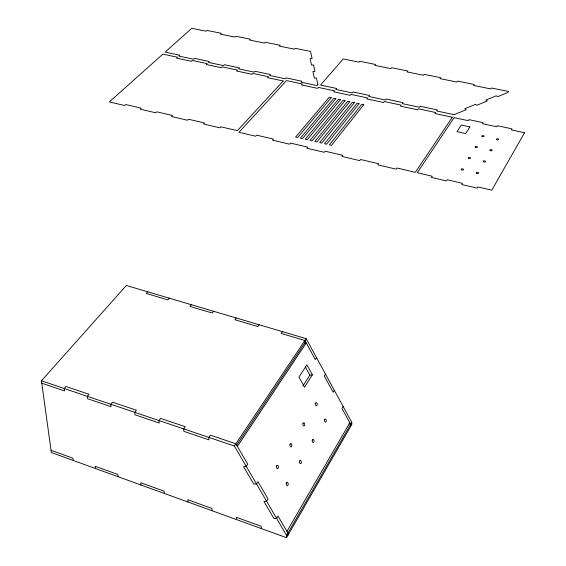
<?xml version="1.0" encoding="UTF-8"?>
<svg xmlns="http://www.w3.org/2000/svg" width="566" height="566" viewBox="0 0 566 566"><rect width="100%" height="100%" fill="white"/><g stroke="black" fill="none" stroke-linecap="round" stroke-linejoin="round"><path stroke-width="0.85" d="M286.552 537.7L286.559 535.415L351.804 422.363L306.156 338.652L126.338 285.476L41.452 380.798L51.343 452.545L286.552 537.7L351.719 424.585L351.804 422.363M287.91 535.337L287.917 533.059L278.019 516.079L276.632 518.421L273.965 518.59L263.94 501.448L266.607 501.25L268.022 498.929L257.919 481.602L256.476 483.902L253.809 484.128L243.571 466.625L246.238 466.37L247.71 464.092L235.852 443.765L210.361 435.169L208.819 437.384L208.925 439.853L183.858 431.356L183.717 428.894L185.287 426.714L160.638 418.401L159.025 420.545L159.202 423L134.949 414.779L134.736 412.338L136.385 410.23L112.528 402.185L110.844 404.258L111.092 406.692L87.617 398.74L87.341 396.313L89.053 394.269L65.953 386.479L64.213 388.495L64.517 390.915L41.785 383.21M282.484 331.648L281.217 333.473L304.925 340.499L304.89 342.89L236.411 445.506M350.595 426.538L350.679 424.316L341.963 408.355L343.116 406.423M286.934 531.368L349.816 422.724M334.336 390.328L333.169 392.238L324.29 375.973L325.478 374.076M312.39 374.812L304.522 387.094L298.968 377.055L306.921 364.858L312.39 374.812L309.857 375.18L302.902 386.005M316.528 357.677L315.319 359.544L304.925 340.499M237.387 446.397L306.27 342.968L304.593 343.244M286.559 535.415L234.352 446.015L306.156 338.652M259.164 324.757L257.863 326.554L234.862 319.733L236.199 317.965M213.573 311.272L212.208 313.019L189.886 306.404L191.28 304.678M169.312 298.183L167.897 299.881L146.226 293.457L147.669 291.787M349.003 423.785L350.679 424.316M41.452 380.798L234.352 446.015M51.039 450.317L72.957 458.241L73.24 460.469M305.23 366.768L309.857 375.18M95.477 468.521L95.222 466.285L117.834 474.457L118.053 476.692M140.991 484.998L140.8 482.748L164.126 491.182L164.289 493.439M187.962 502.007L187.834 499.743L211.917 508.445L212.017 510.716M236.461 519.567L236.39 517.289L261.273 526.281L261.301 528.559M524.548 132.727L491.776 190.19L477.831 186.929L477.124 188.131L461.75 184.53L462.479 183.334L447.267 179.776L446.524 180.964L431.433 177.427L432.198 176.252L417.269 172.757L454.13 117.636L468.259 120.664L468.924 119.638L483.159 122.681L482.508 123.721L496.884 126.798L497.514 125.758L512.004 128.857L511.388 129.911L524.548 132.727M508.579 91.48L507.985 92.435L497.733 96.659L496.212 95.817L485.854 100.083L487.376 100.932L476.912 105.248L475.398 104.385L464.827 108.736L466.334 109.606L454.059 114.672L436.641 110.95L437.334 109.953L420.113 106.281L419.399 107.271L402.348 103.628L403.077 102.651L386.217 99.057L385.474 100.026L368.77 96.461L369.534 95.498L353.028 91.982L352.25 92.937L335.893 89.442L336.692 88.501L320.519 85.056L343.244 58.942L358.978 62.14L359.714 61.262L375.591 64.489L374.869 65.373L390.915 68.635L391.63 67.743L407.824 71.026L407.131 71.932L423.51 75.264L424.189 74.351L440.723 77.705L440.058 78.624L456.776 82.02L457.427 81.094L474.301 84.518L473.671 85.459L490.736 88.926L491.352 87.978L508.579 91.48M469.907 126.911L465.634 133.569L457.017 131.68L461.347 125.058L469.907 126.911M452.305 117.24L415.345 172.305L396.893 167.989L396.094 169.142L377.833 164.862L378.654 163.723L360.627 159.506L359.785 160.631L341.942 156.449L342.798 155.332L325.174 151.214L324.297 152.311L306.843 148.221L307.741 147.132L290.507 143.099L289.594 144.181L272.529 140.177L273.456 139.109L256.596 135.168L255.648 136.222L238.958 132.31L286.509 80.598L302.385 83.994L301.558 84.921L317.611 88.367L318.432 87.426L334.64 90.9L333.834 91.848L350.227 95.357L351.019 94.402L367.567 97.946L366.796 98.909L383.536 102.503L384.286 101.526L401.188 105.142L400.452 106.125L417.552 109.79L418.274 108.799L435.537 112.493L434.837 113.497L452.305 117.24M363.74 104.724L331.492 145.342L329.405 144.854L361.731 104.286L363.74 104.724M359.056 103.712L326.617 144.21L324.537 143.729L357.054 103.274L359.056 103.712M354.38 102.701L321.757 143.085L319.677 142.604L352.385 102.262L354.38 102.701M349.724 101.689L316.91 141.96L314.838 141.486L347.729 101.257L349.724 101.689M345.076 100.684L312.078 140.842L310.019 140.368L343.095 100.253L345.076 100.684M340.449 99.68L307.267 139.731L305.208 139.25L338.468 99.255L340.449 99.68M335.829 98.682L302.463 138.613L300.412 138.139L333.855 98.258L335.829 98.682M331.23 97.685L297.681 137.51L295.629 137.036L329.256 97.26L331.23 97.685M317.887 84.659L317.073 85.593L301.077 82.176L301.904 81.256L286.092 77.882L285.25 78.794L269.579 75.448L270.435 74.542L254.933 71.238L254.063 72.137L238.703 68.861L239.595 67.97L224.405 64.729L223.506 65.614L208.451 62.402L209.363 61.524L194.478 58.355L193.551 59.218L178.792 56.062L179.733 55.206L165.131 52.1L191.775 28.3L206.024 31.201L206.901 30.401L221.278 33.316L220.415 34.123L234.94 37.08L235.796 36.266L250.448 39.238L249.613 40.059L264.421 43.073L265.249 42.245L280.191 45.273L279.378 46.115L294.476 49.185L295.275 48.336L310.515 51.435L312.099 58.581L310.09 58.673L311.484 65.019L313.507 64.927L314.944 71.394L312.899 71.479L314.342 78.058L316.401 77.967L317.887 84.659M283.219 80.995L237.352 130.661L220.889 126.812L219.905 127.845L203.597 124.025L204.595 122.999L188.478 119.228L187.466 120.24L171.512 116.504L172.538 115.499L156.761 111.806L155.721 112.804L140.099 109.139L141.153 108.156L125.709 104.54L124.64 105.517L109.344 101.93L162.859 54.131L177.483 57.258L176.542 58.121L191.329 61.291L192.256 60.421L207.177 63.618L206.257 64.496L221.341 67.729L222.247 66.845L237.472 70.099L236.581 70.991L251.969 74.295L252.846 73.389L268.376 76.714L267.513 77.627L283.219 80.995M475.419 147.302A1.153 0.594 4.9 0 0 477.364 147.188A1.153 0.594 4.9 0 0 476.006 146.353A1.153 0.594 4.9 0 0 475.419 147.302M496.722 139.668A1.153 0.58 5.3 0 0 498.653 139.561A1.153 0.58 5.3 0 0 497.281 138.734A1.153 0.58 5.3 0 0 496.722 139.668M468.535 158.409A1.174 0.608 4.9 0 0 470.509 158.296A1.174 0.608 4.9 0 0 469.136 157.433A1.174 0.608 4.9 0 0 468.535 158.409M461.474 169.814A1.189 0.63 4.9 0 0 463.469 169.701A1.189 0.63 4.9 0 0 462.089 168.817A1.189 0.63 4.9 0 0 461.474 169.814M483.47 161.784A1.182 0.616 5.3 0 0 485.451 161.671A1.182 0.616 5.3 0 0 484.057 160.801A1.182 0.616 5.3 0 0 483.47 161.784M482.119 136.477A1.139 0.58 4.9 0 0 484.043 136.371A1.139 0.58 4.9 0 0 482.692 135.557A1.139 0.58 4.9 0 0 482.119 136.477M476.579 173.288A1.196 0.63 5.3 0 0 478.581 173.175A1.196 0.63 5.3 0 0 477.18 172.283A1.196 0.63 5.3 0 0 476.579 173.288M490.184 150.577A1.167 0.594 5.3 0 0 492.137 150.471A1.167 0.594 5.3 0 0 490.757 149.622A1.167 0.594 5.3 0 0 490.184 150.577M276.541 466.009A1.698 0.998 84.3 0 0 277.467 468.655A1.698 0.998 84.3 0 0 278.281 466.221A1.698 0.998 84.3 0 0 276.541 466.009M290.011 444.303A1.663 0.962 83.5 0 0 290.917 446.899A1.663 0.962 83.5 0 0 291.702 444.551A1.663 0.962 83.5 0 0 290.011 444.303M302.987 423.403A1.627 0.934 82.7 0 0 303.871 425.95A1.627 0.934 82.7 0 0 304.621 423.672A1.627 0.934 82.7 0 0 302.987 423.403M315.488 403.254A1.592 0.899 82 0 0 316.359 405.765A1.592 0.899 82 0 0 317.073 403.551A1.592 0.899 82 0 0 315.488 403.254M324.566 419.668A1.592 0.891 82.4 0 0 325.429 422.158A1.592 0.891 82.4 0 0 326.129 419.937A1.592 0.891 82.4 0 0 324.566 419.668M312.291 440.015A1.62 0.92 83.1 0 0 313.168 442.548A1.62 0.92 83.1 0 0 313.904 440.263A1.62 0.92 83.1 0 0 312.291 440.015M299.555 461.127A1.656 0.948 83.9 0 0 300.454 463.703A1.656 0.948 83.9 0 0 301.218 461.34A1.656 0.948 83.9 0 0 299.555 461.127M286.332 483.046A1.698 0.983 84.7 0 0 287.252 485.67A1.698 0.983 84.7 0 0 288.052 483.23A1.698 0.983 84.7 0 0 286.332 483.046"/></g></svg>
